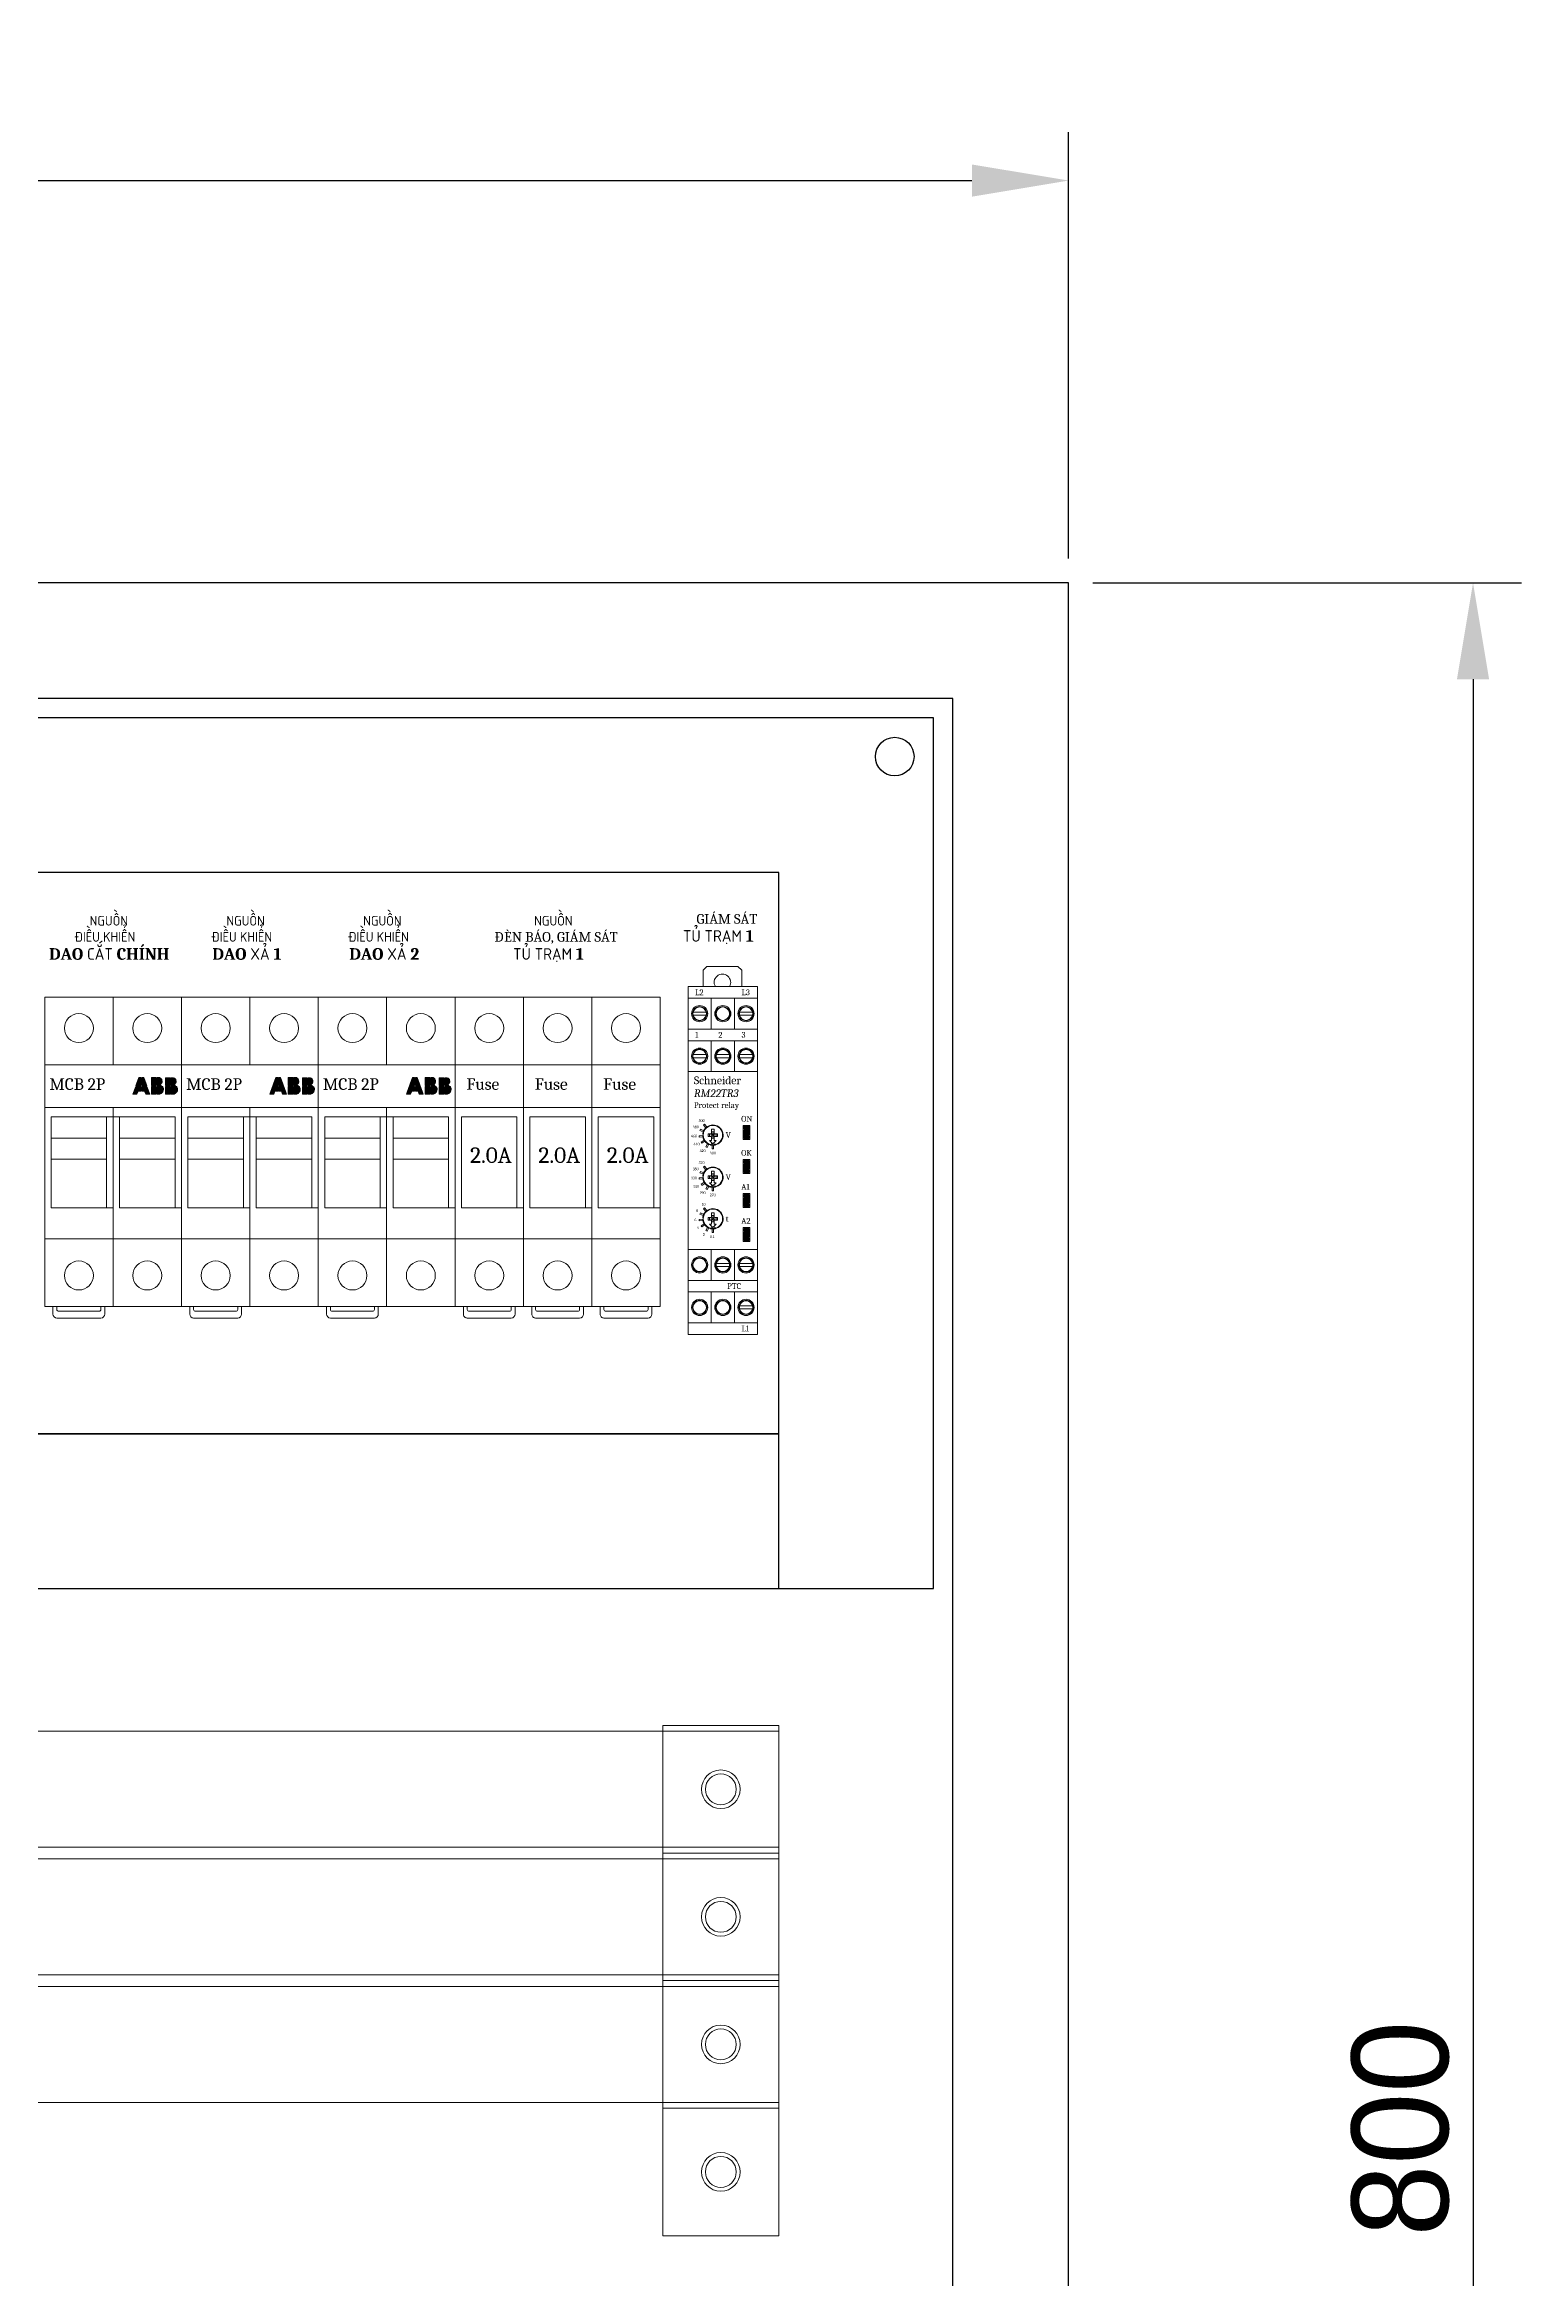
# Model space of a CAD drawing. Extents: x 223136 to 348136, y -32544 to -4064.
# Drawn here: x 239294 to 239676, y -30849 to -30271 of the extents above; entities that cross this region are included whole.
import ezdxf

# ---------------------------------------------------------------- set-up
doc = ezdxf.new("R2010")
doc.units = 0
doc.header["$LTSCALE"] = 20
doc.header["$MEASUREMENT"] = 0
for name, color, linetype, lineweight in [('busbar support', 7, 'Continuous', 13), ('EPLAN100', 7, 'Continuous', 25), ('Ghi Chu', 7, 'Continuous', 13), ('kich thuoc', 140, 'Continuous', 0)]:
    doc.layers.add(name, color=color, linetype=linetype, lineweight=lineweight)
doc.layers.add('PDF_Geometry', color=7, linetype='Continuous')
doc.layers.add('WirringDuct', color=130, linetype='Continuous')
doc.styles.add('Chu_10', font='Cambria.ttf', dxfattribs={"height": 10})
doc.dimstyles.get("Standard").update_dxf_attribs({"dimtxt": 0.18, "dimasz": 0.18, "dimexe": 0.18, "dimexo": 0.0625, "dimgap": 0.09, "dimtad": 0, "dimtih": 1, "dimtoh": 1, "dimdec": 4, "dimzin": 0, "dimdsep": 46, "dimtxsty": 'Standard', "dimcen": 0.09, "dimadec": 0, "dimazin": 0, "dimtfac": 1, "dimtdec": 4, "dimtofl": 0, "dimtmove": 0, "dimatfit": 3, "dimfxl": 0, "dimtolj": 1, "dimtzin": 0, "dimarcsym": 0})

# ---------------------------------------------------------------- blocks, each defined once
blk = doc.blocks.new('MCB-2P')
at = {"layer": 'EPLAN100', "linetype": 'Continuous', "lineweight": 13, "ltscale": 8}
for points in [[(-2967.76, 1259.82), (-2966.98, 1261.88), (-2966.48, 1261.88), (-2966.48, 1259.82)], [(-2964.97, 1259.82), (-2965.74, 1261.88), (-2966.25, 1261.88), (-2966.25, 1259.82)], [(-2963.73, 1261.88), (-2962.49, 1261.88), (-2962.49, 1259.82), (-2963.73, 1259.82)], [(-2961.13, 1259.82), (-2962.27, 1259.82), (-2962.27, 1261.88), (-2961.65, 1261.88), (-2961.42, 1261.77), (-2961.21, 1261.57), (-2961.09, 1261.36), (-2961.05, 1261.24), (-2961.01, 1260.99), (-2961.01, 1260.74), (-2961.13, 1260.46), (-2961.3, 1260.29), (-2961.42, 1260.21), (-2961.42, 1260), (-2961.3, 1259.92)], [(-2960.08, 1261.87), (-2958.84, 1261.87), (-2958.84, 1259.81), (-2960.08, 1259.81)], [(-2957.48, 1259.81), (-2958.62, 1259.81), (-2958.62, 1261.87), (-2958, 1261.87), (-2957.77, 1261.77), (-2957.57, 1261.57), (-2957.44, 1261.36), (-2957.4, 1261.24), (-2957.36, 1260.99), (-2957.36, 1260.74), (-2957.48, 1260.45), (-2957.65, 1260.29), (-2957.77, 1260.21), (-2957.77, 1260), (-2957.65, 1259.92)], [(-2968.54, 1257.57), (-2967.82, 1259.63), (-2966.48, 1259.63), (-2966.48, 1258.4), (-2967.2, 1258.4), (-2967.51, 1257.57)], [(-2964.19, 1257.57), (-2964.91, 1259.63), (-2966.25, 1259.63), (-2966.25, 1258.4), (-2965.53, 1258.4), (-2965.22, 1257.57)], [(-2963.73, 1257.57), (-2963.73, 1259.63), (-2962.49, 1259.63), (-2962.49, 1257.57)], [(-2962.27, 1259.63), (-2962.27, 1257.57), (-2961.54, 1257.57), (-2961.21, 1257.76), (-2960.97, 1258.01), (-2960.8, 1258.25), (-2960.68, 1258.5), (-2960.64, 1258.79), (-2960.64, 1259.12), (-2960.72, 1259.37), (-2960.8, 1259.53), (-2960.93, 1259.63)], [(-2960.08, 1257.57), (-2960.08, 1259.63), (-2958.84, 1259.63), (-2958.84, 1257.57)], [(-2958.62, 1259.63), (-2958.62, 1257.57), (-2957.89, 1257.57), (-2957.57, 1257.76), (-2957.32, 1258), (-2957.15, 1258.25), (-2957.03, 1258.5), (-2956.99, 1258.79), (-2956.99, 1259.12), (-2957.07, 1259.36), (-2957.15, 1259.53), (-2957.28, 1259.63)]]:
    blk.add_hatch(color=1, dxfattribs=at).paths.add_polyline_path(points, flags=0)
at = {"lineweight": 15}
for p, q in [((-2991.38, 1282.69), (-2991.38, 1202.69)), ((-2973.68, 1282.69), (-2991.38, 1282.69)), ((-2955.98, 1282.69), (-2973.68, 1282.69)), ((-2955.98, 1282.69), (-2955.98, 1202.69)), ((-2991.38, 1202.69), (-2973.68, 1202.69)), ((-2973.68, 1202.69), (-2955.98, 1202.69))]:
    blk.add_line(p, q, dxfattribs=at)
at = {"lineweight": 5}
for p, q in [((-2973.68, 1282.69), (-2973.68, 1265.19)), ((-2991.38, 1265.19), (-2973.68, 1265.19)), ((-2991.38, 1265.19), (-2973.68, 1265.19)), ((-2973.68, 1265.19), (-2955.98, 1265.19)), ((-2973.68, 1265.19), (-2955.98, 1265.19)), ((-2991.38, 1254.19), (-2973.68, 1254.19)), ((-2989.71, 1251.75), (-2989.71, 1228.19)), ((-2989.71, 1251.75), (-2957.65, 1251.75)), ((-2975.35, 1251.75), (-2975.35, 1228.19)), ((-2973.68, 1254.19), (-2973.68, 1229.19)), ((-2973.68, 1254.19), (-2955.98, 1254.19)), ((-2972.01, 1251.75), (-2972.01, 1228.19)), ((-2957.65, 1251.75), (-2957.65, 1228.19)), ((-2989.71, 1246.25), (-2975.35, 1246.25)), ((-2972.01, 1246.25), (-2957.65, 1246.25)), ((-2989.71, 1240.75), (-2975.35, 1240.75)), ((-2972.01, 1240.75), (-2957.65, 1240.75)), ((-2989.71, 1228.19), (-2973.68, 1228.19)), ((-2973.68, 1229.19), (-2973.68, 1202.69)), ((-2972.01, 1228.19), (-2955.98, 1228.19)), ((-2991.38, 1220.19), (-2973.68, 1220.19)), ((-2973.68, 1220.19), (-2955.98, 1220.19)), ((-2989.23, 1202.69), (-2989.23, 1200.69)), ((-2988.23, 1202.69), (-2988.23, 1201.93)), ((-2976.83, 1202.69), (-2976.83, 1201.93)), ((-2975.83, 1202.69), (-2975.83, 1200.69)), ((-2976.83, 1199.69), (-2988.23, 1199.69)), ((-2977.33, 1201.43), (-2987.73, 1201.43))]:
    blk.add_line(p, q, dxfattribs=at)
for centre in [(-2982.53, 1274.69), (-2964.83, 1274.69), (-2982.53, 1210.69), (-2964.83, 1210.69)]:
    blk.add_circle(centre, 3.75, dxfattribs=at)
for centre, radius, start, end in [((-2988.23, 1200.69), 1, 180, 270), ((-2987.73, 1201.93), 0.5, 180, 270), ((-2977.33, 1201.93), 0.5, 270, 0), ((-2976.83, 1200.69), 1, 270, 0)]:
    blk.add_arc(centre, radius, start, end, dxfattribs=at)
at = {"layer": 'EPLAN100', "color": 1, "linetype": 'Continuous', "lineweight": 13, "ltscale": 8}
for points in [[(-2967.76, 1259.82), (-2966.98, 1261.88), (-2966.48, 1261.88), (-2966.48, 1259.82)], [(-2964.97, 1259.82), (-2965.74, 1261.88), (-2966.25, 1261.88), (-2966.25, 1259.82)], [(-2963.73, 1261.88), (-2962.49, 1261.88), (-2962.49, 1259.82), (-2963.73, 1259.82)], [(-2961.13, 1259.82), (-2962.27, 1259.82), (-2962.27, 1261.88), (-2961.65, 1261.88), (-2961.42, 1261.77), (-2961.21, 1261.57), (-2961.09, 1261.36), (-2961.05, 1261.24), (-2961.01, 1260.99), (-2961.01, 1260.74), (-2961.13, 1260.46), (-2961.3, 1260.29), (-2961.42, 1260.21), (-2961.42, 1260), (-2961.3, 1259.92)], [(-2960.08, 1261.87), (-2958.84, 1261.87), (-2958.84, 1259.81), (-2960.08, 1259.81)], [(-2957.48, 1259.81), (-2958.62, 1259.81), (-2958.62, 1261.87), (-2958, 1261.87), (-2957.77, 1261.77), (-2957.57, 1261.57), (-2957.44, 1261.36), (-2957.4, 1261.24), (-2957.36, 1260.99), (-2957.36, 1260.74), (-2957.48, 1260.45), (-2957.65, 1260.29), (-2957.77, 1260.21), (-2957.77, 1260), (-2957.65, 1259.92)], [(-2968.54, 1257.57), (-2967.82, 1259.63), (-2966.48, 1259.63), (-2966.48, 1258.4), (-2967.2, 1258.4), (-2967.51, 1257.57)], [(-2964.19, 1257.57), (-2964.91, 1259.63), (-2966.25, 1259.63), (-2966.25, 1258.4), (-2965.53, 1258.4), (-2965.22, 1257.57)], [(-2963.73, 1257.57), (-2963.73, 1259.63), (-2962.49, 1259.63), (-2962.49, 1257.57)], [(-2962.27, 1259.63), (-2962.27, 1257.57), (-2961.54, 1257.57), (-2961.21, 1257.76), (-2960.97, 1258.01), (-2960.8, 1258.25), (-2960.68, 1258.5), (-2960.64, 1258.79), (-2960.64, 1259.12), (-2960.72, 1259.37), (-2960.8, 1259.53), (-2960.93, 1259.63)], [(-2960.08, 1257.57), (-2960.08, 1259.63), (-2958.84, 1259.63), (-2958.84, 1257.57)], [(-2958.62, 1259.63), (-2958.62, 1257.57), (-2957.89, 1257.57), (-2957.57, 1257.76), (-2957.32, 1258), (-2957.15, 1258.25), (-2957.03, 1258.5), (-2956.99, 1258.79), (-2956.99, 1259.12), (-2957.07, 1259.36), (-2957.15, 1259.53), (-2957.28, 1259.63)]]:
    blk.add_lwpolyline(points, close=True, dxfattribs=at)
at = {"lineweight": 5, "insert": (-2990.18, 1261.71), "char_height": 3, "attachment_point": 1}
blk.add_mtext_dynamic_manual_height_columns('{\\fCambria|b0|i0|c163|p18;MCB 2P}', width=32.3209, gutter_width=1, heights=[0], dxfattribs=at)
blk = doc.blocks.new('fuse20a')
at = {"lineweight": 0}
for p, q in [((0, 17.7), (28.5, 17.7)), ((0, 17.7), (0, 0)), ((17.5, 0), (17.5, 17.7)), ((17.5, 0), (17.5, 17.7)), ((28.5, 17.7), (62.5, 17.7)), ((28.5, 0), (28.5, 17.7)), ((54.5, 1.67), (54.5, 17.7)), ((60.5, 17.7), (80, 17.7)), ((62.5, 0), (62.5, 17.7)), ((80, 0), (80, 17.7)), ((30.94, 16.03), (54.5, 16.03)), ((30.94, 1.67), (30.94, 16.03)), ((80, 15.55), (82, 15.55)), ((80, 14.55), (80.76, 14.55)), ((81.26, 14.05), (81.26, 3.65)), ((83, 14.55), (83, 3.15)), ((0, 0), (28.5, 0)), ((28.5, 0), (53.5, 0)), ((30.94, 1.67), (54.5, 1.67)), ((53.5, 0), (80, 0)), ((80, 3.15), (80.76, 3.15)), ((80, 2.15), (82, 2.15))]:
    blk.add_line(p, q, dxfattribs=at)
for centre in [(8, 8.85), (72, 8.85)]:
    blk.add_circle(centre, 3.75, dxfattribs=at)
for centre, radius, start, end in [((80.76, 14.05), 0.5, 0, 90), ((82, 14.55), 1, 0, 90), ((80.76, 3.65), 0.5, 270, 0), ((82, 3.15), 1, 270, 0)]:
    blk.add_arc(centre, radius, start, end, dxfattribs=at)
at = {"lineweight": 0, "attachment_point": 1, "rotation": 90}
for s, heights, insert, char_height in [('{\\fCambria|b0|i0|c163|p18;2.0A}', [4.08], (38.86, 3.89), 4), ('{\\fCambria|b0|i0|c163|p18;Fuse}', [0], (20.96, 2.95), 3)]:
    blk.add_mtext_dynamic_manual_height_columns(s, width=13.3658, gutter_width=1, heights=heights, dxfattribs=dict(at, insert=insert, char_height=char_height))
blk = doc.blocks.new('*D60')
at = {"color": 0, "lineweight": -2, "transparency": 16777216}
for p, q in [((238959, -30403.75), (238959, -30293.45)), ((239559, -30403.75), (239559, -30293.45)), ((238984, -30305.95), (239534, -30305.95))]:
    blk.add_line(p, q, dxfattribs=at)
at = {"color": 0, "transparency": 16777216}
for points in [[(238984, -30301.79), (238984, -30310.12), (238959, -30305.95)], [(239534, -30301.79), (239534, -30310.12), (239559, -30305.95)]]:
    blk.add_solid(points, dxfattribs=at)
at = {"layer": 'Defpoints', "color": 0, "transparency": 16777216}
for p in [(239559, -30305.95), (238959, -30410), (239559, -30410)]:
    blk.add_point(p, dxfattribs=at)
at = {"color": 0, "transparency": 16777216, "insert": (239259, -30287.2), "char_height": 25, "attachment_point": 5}
blk.add_mtext('600', dxfattribs=at)
blk = doc.blocks.new('*D61')
at = {"color": 0, "lineweight": -2, "transparency": 16777216}
for p, q in [((239565.25, -30410), (239676.17, -30410)), ((239663.67, -30435), (239663.67, -31185)), ((239565.25, -31210), (239676.17, -31210))]:
    blk.add_line(p, q, dxfattribs=at)
at = {"color": 0, "transparency": 16777216}
for points in [[(239659.5, -30435), (239667.83, -30435), (239663.67, -30410)], [(239659.5, -31185), (239667.83, -31185), (239663.67, -31210)]]:
    blk.add_solid(points, dxfattribs=at)
at = {"layer": 'Defpoints', "color": 0, "transparency": 16777216}
for p in [(239559, -30410), (239559, -31210), (239663.67, -31210)]:
    blk.add_point(p, dxfattribs=at)
at = {"color": 0, "transparency": 16777216, "insert": (239644.92, -30810), "char_height": 25, "attachment_point": 5, "rotation": 90}
blk.add_mtext('800', dxfattribs=at)
blk = doc.blocks.new('CT2-30_T')
at = {"lineweight": 5}
for p, q in [((33, 0), (33, -30)), ((66, 0), (66, -30)), ((99, 0), (99, -30))]:
    blk.add_line(p, q, dxfattribs=at)
blk.add_lwpolyline([(0, -30), (132, -30), (132, 0), (0, 0)], close=True, dxfattribs=at)
for centre, radius in [((16.5, -15), 5), ((16.5, -15), 4), ((49.5, -15), 5), ((49.5, -15), 4), ((82.5, -15), 5), ((82.5, -15), 4), ((115.5, -15), 5), ((115.5, -15), 4)]:
    blk.add_circle(centre, radius, dxfattribs=at)

msp = doc.modelspace()

# ---------------------------------------------------------------- hatches: boundary and pattern name
at = {"lineweight": 5, "true_color": 0xcd2027}
h = msp.add_hatch(color=242, dxfattribs=at)
h.dxf.hatch_style = 1
h.paths.add_polyline_path([(239476.238, -30550.653), (239475.035, -30550.653), (239475.035, -30551.195), (239476.238, -30552.902)])
at = {"lineweight": 5}
h = msp.add_hatch(color=7, dxfattribs=at)
h.dxf.hatch_style = 1
h.paths.add_polyline_path([(239476.238, -30553.833), (239476.238, -30553.291), (239475.035, -30551.584), (239475.035, -30553.833)])
at = {"lineweight": 5, "true_color": 0xcd2027}
h = msp.add_hatch(color=242, dxfattribs=at)
h.dxf.hatch_style = 1
h.paths.add_polyline_path([(239476.238, -30559.453), (239475.035, -30559.453), (239475.035, -30559.995), (239476.238, -30561.702)])
at = {"lineweight": 5}
h = msp.add_hatch(color=7, dxfattribs=at)
h.dxf.hatch_style = 1
h.paths.add_polyline_path([(239476.238, -30562.633), (239476.238, -30562.091), (239475.035, -30560.384), (239475.035, -30562.633)])
at = {"lineweight": 5, "true_color": 0xcd2027}
h = msp.add_hatch(color=242, dxfattribs=at)
h.dxf.hatch_style = 1
h.paths.add_polyline_path([(239476.238, -30568.253), (239475.035, -30568.253), (239475.035, -30568.795), (239476.238, -30570.502)])
at = {"lineweight": 5}
h = msp.add_hatch(color=7, dxfattribs=at)
h.dxf.hatch_style = 1
h.paths.add_polyline_path([(239476.238, -30571.433), (239476.238, -30570.891), (239475.035, -30569.184), (239475.035, -30571.433)])
at = {"lineweight": 5, "true_color": 0xcd2027}
h = msp.add_hatch(color=242, dxfattribs=at)
h.dxf.hatch_style = 1
h.paths.add_polyline_path([(239476.238, -30577.053), (239475.035, -30577.053), (239475.035, -30577.595), (239476.238, -30579.302)])
at = {"lineweight": 5}
h = msp.add_hatch(color=7, dxfattribs=at)
h.dxf.hatch_style = 1
h.paths.add_polyline_path([(239476.238, -30580.233), (239476.238, -30579.691), (239475.035, -30577.984), (239475.035, -30580.233)])

# ---------------------------------------------------------------- linework, layer by layer
at = {"linetype": 'ByBlock', "lineweight": 5}
for p, q in [((239460.52, -30514.506), (239478.52, -30514.506)), ((239460.52, -30517.506), (239478.52, -30517.506)), ((239466.52, -30525.506), (239466.52, -30517.506)), ((239472.52, -30525.506), (239472.52, -30517.506)), ((239460.52, -30525.506), (239478.52, -30525.506)), ((239460.52, -30528.506), (239478.52, -30528.506)), ((239466.52, -30536.506), (239466.52, -30528.506)), ((239472.52, -30536.506), (239472.52, -30528.506)), ((239478.52, -30536.506), (239478.52, -30528.506)), ((239478.52, -30536.506), (239478.52, -30528.506)), ((239460.52, -30536.506), (239478.52, -30536.506)), ((239460.52, -30582.506), (239478.52, -30582.506)), ((239466.52, -30582.506), (239466.52, -30590.506)), ((239472.52, -30582.506), (239472.52, -30590.506)), ((239478.52, -30582.506), (239478.52, -30590.506)), ((239478.52, -30582.506), (239478.52, -30590.506)), ((239460.52, -30590.506), (239478.52, -30590.506)), ((239460.52, -30593.506), (239478.52, -30593.506)), ((239466.52, -30593.506), (239466.52, -30601.506)), ((239472.52, -30593.506), (239472.52, -30601.506)), ((239460.52, -30601.506), (239478.52, -30601.506)), ((239460.52, -30604.506), (239478.52, -30604.506))]:
    msp.add_line(p, q, dxfattribs=at)
at = {"color": 242, "true_color": 0xcd2027}
for points in [[(238959, -31210), (239559, -31210), (239559, -30410), (238959, -30410)], [(238989, -31180), (239529, -31180), (239529, -30440), (238989, -30440)]]:
    msp.add_lwpolyline(points, close=True, dxfattribs=at)
at = {"linetype": 'ByBlock', "lineweight": 5}
msp.add_lwpolyline([(239460.52, -30604.506), (239478.52, -30604.506), (239478.52, -30514.506), (239460.52, -30514.506)], close=True, dxfattribs=at)
at = {"linetype": 'ByBlock'}
msp.add_lwpolyline([(239034, -30670.201), (239484, -30670.201), (239484, -30630.201), (239034, -30630.201)], close=True, dxfattribs=at)
msp.add_circle((239514, -30455), 5)
at = {"layer": 'busbar support', "color": 1, "lineweight": 5, "ltscale": 0.6}
msp.add_lwpolyline([(239034, -30737.183), (239484, -30737.183), (239484, -30707.183), (239034, -30707.183)], close=True, dxfattribs=at)
at = {"layer": 'busbar support', "color": 2, "lineweight": 5, "ltscale": 0.6}
msp.add_lwpolyline([(239034, -30770.183), (239484, -30770.183), (239484, -30740.183), (239034, -30740.183)], close=True, dxfattribs=at)
at = {"layer": 'busbar support', "color": 5, "lineweight": 5, "ltscale": 0.6}
msp.add_lwpolyline([(239034, -30803.183), (239484, -30803.183), (239484, -30773.183), (239034, -30773.183)], close=True, dxfattribs=at)
at = {"layer": 'Ghi Chu', "color": 2, "linetype": 'Continuous', "lineweight": 5}
for p, q in [((239464.416, -30510.253), (239465.406, -30509.264)), ((239465.406, -30509.264), (239473.424, -30509.264)), ((239473.424, -30509.264), (239474.413, -30510.253)), ((239464.416, -30514.506), (239464.416, -30510.253)), ((239474.413, -30510.253), (239474.413, -30514.506))]:
    msp.add_line(p, q, dxfattribs=at)
at = {"layer": 'Ghi Chu', "color": 4, "linetype": 'Continuous', "lineweight": 5, "ltscale": 0.6}
for points in [[(239464.536, -30550.32), (239464.805, -30550.081), (239465.402, -30550.798), (239465.372, -30550.828), (239465.313, -30550.858), (239465.283, -30550.888), (239465.253, -30550.918), (239465.223, -30550.948), (239465.193, -30550.978), (239465.163, -30551.008), (239465.133, -30551.037)], [(239463.58, -30551.754), (239463.729, -30551.426), (239464.596, -30551.784), (239464.566, -30551.814), (239464.536, -30551.874), (239464.536, -30551.904), (239464.506, -30551.934), (239464.506, -30551.964), (239464.476, -30552.023), (239464.476, -30552.053), (239464.447, -30552.083)], [(239464.088, -30555.04), (239463.908, -30554.771), (239464.686, -30554.233), (239464.715, -30554.293), (239464.715, -30554.323), (239464.745, -30554.353), (239464.805, -30554.413), (239464.835, -30554.472), (239464.835, -30554.502), (239464.865, -30554.533)], [(239465.432, -30556.145), (239465.133, -30555.966), (239465.581, -30555.159), (239465.611, -30555.189), (239465.642, -30555.189), (239465.671, -30555.219), (239465.731, -30555.249), (239465.761, -30555.249), (239465.79, -30555.279), (239465.82, -30555.309), (239465.881, -30555.309)], [(239465.761, -30552.591), (239466.478, -30552.591), (239466.507, -30552.561), (239466.537, -30552.561), (239466.567, -30552.531), (239466.567, -30552.501), (239466.597, -30552.472), (239466.597, -30551.396), (239467.284, -30551.396), (239467.284, -30552.441), (239467.313, -30552.472), (239467.313, -30552.501), (239467.344, -30552.531), (239467.374, -30552.561), (239467.403, -30552.561), (239467.434, -30552.591), (239468.12, -30552.591), (239468.12, -30553.248), (239467.434, -30553.248), (239467.403, -30553.278), (239467.374, -30553.278), (239467.344, -30553.307), (239467.313, -30553.337), (239467.313, -30553.367), (239467.284, -30553.397), (239467.284, -30554.353), (239467.792, -30554.353), (239466.955, -30555.159), (239466.089, -30554.353), (239466.597, -30554.353), (239466.597, -30553.367), (239466.567, -30553.337), (239466.567, -30553.307), (239466.537, -30553.278), (239466.507, -30553.278), (239466.478, -30553.248), (239465.761, -30553.248)], [(239466.746, -30553.009), (239466.746, -30552.83), (239466.089, -30552.591), (239466.089, -30553.248)], [(239466.597, -30552.083), (239467.284, -30552.083), (239467.016, -30552.71), (239466.866, -30552.71)], [(239467.284, -30553.756), (239466.597, -30553.756), (239466.866, -30553.128), (239467.016, -30553.128)], [(239467.105, -30556.474), (239466.776, -30556.474), (239466.776, -30555.548), (239467.105, -30555.548)], [(239467.792, -30552.591), (239467.135, -30552.83), (239467.165, -30552.919), (239467.135, -30553.009), (239467.792, -30553.248)], [(239464.536, -30561.21), (239464.805, -30560.971), (239465.402, -30561.688), (239465.372, -30561.718), (239465.313, -30561.748), (239465.283, -30561.778), (239465.253, -30561.808), (239465.223, -30561.838), (239465.193, -30561.868), (239465.163, -30561.898), (239465.133, -30561.927)], [(239463.58, -30562.644), (239463.729, -30562.316), (239464.596, -30562.674), (239464.566, -30562.704), (239464.536, -30562.764), (239464.536, -30562.794), (239464.506, -30562.824), (239464.506, -30562.854), (239464.476, -30562.913), (239464.476, -30562.943), (239464.447, -30562.973)], [(239464.088, -30565.93), (239463.908, -30565.661), (239464.686, -30565.123), (239464.715, -30565.183), (239464.715, -30565.213), (239464.745, -30565.243), (239464.805, -30565.303), (239464.835, -30565.362), (239464.835, -30565.392), (239464.865, -30565.423)], [(239465.432, -30567.035), (239465.133, -30566.856), (239465.581, -30566.049), (239465.611, -30566.079), (239465.642, -30566.079), (239465.671, -30566.109), (239465.731, -30566.139), (239465.761, -30566.139), (239465.79, -30566.169), (239465.82, -30566.199), (239465.881, -30566.199)], [(239465.761, -30563.481), (239466.478, -30563.481), (239466.507, -30563.451), (239466.537, -30563.451), (239466.567, -30563.421), (239466.567, -30563.391), (239466.597, -30563.362), (239466.597, -30562.286), (239467.284, -30562.286), (239467.284, -30563.331), (239467.313, -30563.362), (239467.313, -30563.391), (239467.344, -30563.421), (239467.374, -30563.451), (239467.403, -30563.451), (239467.434, -30563.481), (239468.12, -30563.481), (239468.12, -30564.138), (239467.434, -30564.138), (239467.403, -30564.168), (239467.374, -30564.168), (239467.344, -30564.197), (239467.313, -30564.227), (239467.313, -30564.257), (239467.284, -30564.287), (239467.284, -30565.243), (239467.792, -30565.243), (239466.955, -30566.049), (239466.089, -30565.243), (239466.597, -30565.243), (239466.597, -30564.257), (239466.567, -30564.227), (239466.567, -30564.197), (239466.537, -30564.168), (239466.507, -30564.168), (239466.478, -30564.138), (239465.761, -30564.138)], [(239466.746, -30563.899), (239466.746, -30563.72), (239466.089, -30563.481), (239466.089, -30564.138)], [(239466.597, -30562.973), (239467.284, -30562.973), (239467.016, -30563.6), (239466.866, -30563.6)], [(239467.284, -30564.646), (239466.597, -30564.646), (239466.866, -30564.018), (239467.016, -30564.018)], [(239467.105, -30567.364), (239466.776, -30567.364), (239466.776, -30566.438), (239467.105, -30566.438)], [(239467.792, -30563.481), (239467.135, -30563.72), (239467.165, -30563.809), (239467.135, -30563.899), (239467.792, -30564.138)], [(239463.583, -30573.402), (239463.733, -30573.074), (239464.599, -30573.432), (239464.569, -30573.462), (239464.539, -30573.521), (239464.539, -30573.551), (239464.51, -30573.581), (239464.51, -30573.612), (239464.48, -30573.671), (239464.48, -30573.701), (239464.45, -30573.731)], [(239464.539, -30571.968), (239464.808, -30571.729), (239465.406, -30572.446), (239465.375, -30572.476), (239465.316, -30572.506), (239465.286, -30572.536), (239465.257, -30572.566), (239465.226, -30572.595), (239465.196, -30572.625), (239465.166, -30572.655), (239465.136, -30572.685)], [(239465.764, -30574.239), (239466.481, -30574.239), (239466.51, -30574.209), (239466.541, -30574.209), (239466.57, -30574.179), (239466.57, -30574.149), (239466.601, -30574.119), (239466.601, -30573.044), (239467.287, -30573.044), (239467.287, -30574.089), (239467.317, -30574.119), (239467.317, -30574.149), (239467.347, -30574.179), (239467.377, -30574.209), (239467.406, -30574.209), (239467.437, -30574.239), (239468.123, -30574.239), (239468.123, -30574.896), (239467.437, -30574.896), (239467.406, -30574.926), (239467.377, -30574.926), (239467.347, -30574.955), (239467.317, -30574.985), (239467.317, -30575.015), (239467.287, -30575.045), (239467.287, -30576.001), (239467.795, -30576.001), (239466.959, -30576.807), (239466.092, -30576.001), (239466.601, -30576.001), (239466.601, -30575.015), (239466.57, -30574.985), (239466.57, -30574.955), (239466.541, -30574.926), (239466.51, -30574.926), (239466.481, -30574.896), (239465.764, -30574.896)], [(239466.601, -30573.731), (239467.287, -30573.731), (239467.019, -30574.358), (239466.869, -30574.358)], [(239464.091, -30576.688), (239463.912, -30576.419), (239464.689, -30575.881), (239464.718, -30575.941), (239464.718, -30575.971), (239464.748, -30576.001), (239464.808, -30576.061), (239464.838, -30576.12), (239464.838, -30576.15), (239464.868, -30576.18)], [(239465.436, -30577.793), (239465.136, -30577.614), (239465.585, -30576.807), (239465.615, -30576.837), (239465.645, -30576.837), (239465.674, -30576.867), (239465.734, -30576.897), (239465.764, -30576.897), (239465.794, -30576.927), (239465.824, -30576.956), (239465.884, -30576.956)], [(239466.75, -30574.656), (239466.75, -30574.477), (239466.092, -30574.239), (239466.092, -30574.896)], [(239467.287, -30575.403), (239466.601, -30575.403), (239466.869, -30574.776), (239467.019, -30574.776)], [(239467.108, -30578.122), (239466.78, -30578.122), (239466.78, -30577.196), (239467.108, -30577.196)], [(239467.795, -30574.239), (239467.138, -30574.477), (239467.168, -30574.567), (239467.138, -30574.656), (239467.795, -30574.896)]]:
    msp.add_lwpolyline(points, close=True, dxfattribs=at)
for points in [[(239464.326, -30553.188), (239464.326, -30553.188), (239464.357, -30553.248), (239464.357, -30553.367), (239463.431, -30553.457), (239463.401, -30553.128), (239464.326, -30553.039)], [(239464.326, -30552.68), (239464.357, -30552.561), (239464.357, -30552.441), (239464.387, -30552.322), (239464.416, -30552.202), (239464.447, -30552.083)], [(239464.686, -30554.233), (239464.626, -30554.144), (239464.566, -30554.024), (239464.536, -30553.935), (239464.476, -30553.815), (239464.447, -30553.695), (239464.416, -30553.607), (239464.357, -30553.367)], [(239464.596, -30551.784), (239464.626, -30551.665), (239464.686, -30551.575), (239464.745, -30551.485), (239464.835, -30551.366), (239464.894, -30551.276), (239464.984, -30551.187), (239465.044, -30551.097), (239465.133, -30551.037)], [(239465.581, -30555.159), (239465.462, -30555.1), (239465.372, -30555.01), (239465.283, -30554.951), (239465.193, -30554.861), (239465.104, -30554.801), (239465.014, -30554.712), (239464.954, -30554.621), (239464.865, -30554.533)], [(239466.776, -30555.548), (239466.657, -30555.518), (239466.537, -30555.518), (239466.418, -30555.488), (239466.299, -30555.459), (239466.209, -30555.428), (239466.089, -30555.398), (239465.97, -30555.368), (239465.881, -30555.309)], [(239466.746, -30552.83), (239466.836, -30552.74), (239466.866, -30552.71)], [(239466.866, -30553.128), (239466.806, -30553.069), (239466.776, -30553.039), (239466.746, -30553.009)], [(239467.016, -30552.71), (239467.105, -30552.77), (239467.135, -30552.8), (239467.135, -30552.83)], [(239467.135, -30553.009), (239467.105, -30553.069), (239467.075, -30553.098), (239467.016, -30553.128)], [(239464.596, -30562.674), (239464.626, -30562.555), (239464.686, -30562.465), (239464.745, -30562.375), (239464.835, -30562.256), (239464.894, -30562.166), (239464.984, -30562.077), (239465.044, -30561.987), (239465.133, -30561.927)], [(239464.326, -30564.078), (239464.326, -30564.078), (239464.357, -30564.138), (239464.357, -30564.257), (239463.431, -30564.347), (239463.401, -30564.018), (239464.326, -30563.929)], [(239464.326, -30563.571), (239464.357, -30563.451), (239464.357, -30563.331), (239464.387, -30563.212), (239464.416, -30563.092), (239464.447, -30562.973)], [(239464.686, -30565.123), (239464.626, -30565.034), (239464.566, -30564.914), (239464.536, -30564.825), (239464.476, -30564.705), (239464.447, -30564.585), (239464.416, -30564.497), (239464.357, -30564.257)], [(239465.581, -30566.049), (239465.462, -30565.99), (239465.372, -30565.9), (239465.283, -30565.841), (239465.193, -30565.751), (239465.104, -30565.691), (239465.014, -30565.602), (239464.954, -30565.511), (239464.865, -30565.423)], [(239466.776, -30566.438), (239466.657, -30566.408), (239466.537, -30566.408), (239466.418, -30566.378), (239466.299, -30566.349), (239466.209, -30566.318), (239466.089, -30566.288), (239465.97, -30566.258), (239465.881, -30566.199)], [(239466.746, -30563.72), (239466.836, -30563.63), (239466.866, -30563.6)], [(239466.866, -30564.018), (239466.806, -30563.959), (239466.776, -30563.929), (239466.746, -30563.899)], [(239467.016, -30563.6), (239467.105, -30563.66), (239467.135, -30563.69), (239467.135, -30563.72)], [(239467.135, -30563.899), (239467.105, -30563.959), (239467.075, -30563.988), (239467.016, -30564.018)], [(239464.33, -30574.328), (239464.36, -30574.209), (239464.36, -30574.089), (239464.39, -30573.969), (239464.419, -30573.85), (239464.45, -30573.731)], [(239464.599, -30573.432), (239464.629, -30573.313), (239464.689, -30573.223), (239464.748, -30573.133), (239464.838, -30573.014), (239464.898, -30572.924), (239464.987, -30572.835), (239465.047, -30572.745), (239465.136, -30572.685)], [(239464.33, -30574.836), (239464.33, -30574.836), (239464.36, -30574.896), (239464.36, -30575.015), (239463.434, -30575.105), (239463.405, -30574.776), (239464.33, -30574.687)], [(239464.689, -30575.881), (239464.629, -30575.792), (239464.569, -30575.672), (239464.539, -30575.582), (239464.48, -30575.463), (239464.45, -30575.343), (239464.419, -30575.254), (239464.36, -30575.015)], [(239465.585, -30576.807), (239465.465, -30576.748), (239465.375, -30576.658), (239465.286, -30576.599), (239465.196, -30576.509), (239465.107, -30576.449), (239465.017, -30576.359), (239464.957, -30576.269), (239464.868, -30576.18)], [(239466.78, -30577.196), (239466.66, -30577.166), (239466.541, -30577.166), (239466.421, -30577.136), (239466.302, -30577.106), (239466.212, -30577.076), (239466.092, -30577.046), (239465.973, -30577.016), (239465.884, -30576.956)], [(239466.75, -30574.477), (239466.839, -30574.388), (239466.869, -30574.358)], [(239466.869, -30574.776), (239466.809, -30574.716), (239466.78, -30574.687), (239466.75, -30574.656)], [(239467.019, -30574.358), (239467.108, -30574.418), (239467.138, -30574.448), (239467.138, -30574.477)], [(239467.138, -30574.656), (239467.108, -30574.716), (239467.078, -30574.746), (239467.019, -30574.776)]]:
    msp.add_lwpolyline(points, dxfattribs=at)
at = {"layer": 'Ghi Chu', "color": 1, "linetype": 'Continuous', "lineweight": 5, "ltscale": 0.6}
for centre in [(239463.52, -30521.506), (239469.52, -30521.506), (239475.52, -30521.506), (239463.52, -30532.506), (239469.52, -30532.506), (239475.52, -30532.506), (239463.52, -30586.506), (239469.52, -30586.506), (239475.52, -30586.506), (239463.52, -30597.506), (239469.52, -30597.506), (239475.52, -30597.506)]:
    msp.add_circle(centre, 1.867, dxfattribs=at)
at = {"layer": 'Ghi Chu', "color": 4, "linetype": 'Continuous', "lineweight": 5, "ltscale": 0.6}
for centre in [(239466.951, -30552.918), (239466.951, -30563.808), (239466.954, -30574.566)]:
    msp.add_circle(centre, 2.508, dxfattribs=at)
at = {"layer": 'Ghi Chu', "linetype": 'Continuous', "lineweight": 5, "ltscale": 0.6}
msp.add_arc((239469.416, -30513.416), 2.137, 329.325107, 210.674893, dxfattribs=at)
at = {"layer": 'Ghi Chu', "color": 1, "linetype": 'Continuous', "lineweight": 5, "ltscale": 0.6}
for centre, start, end in [((239463.52, -30521.506), 13.235981, 166.764019), ((239469.52, -30521.506), 13.235981, 166.764019), ((239475.52, -30521.506), 13.235981, 166.764019), ((239463.52, -30521.506), 193.220719, 346.779281), ((239469.52, -30521.506), 193.220719, 346.779281), ((239475.52, -30521.506), 193.220719, 346.779281), ((239463.52, -30532.506), 13.235981, 166.764019), ((239463.52, -30532.506), 193.220719, 346.779281), ((239469.52, -30532.506), 13.235981, 166.764019), ((239469.52, -30532.506), 193.220719, 346.779281), ((239475.52, -30532.506), 13.235981, 166.764019), ((239475.52, -30532.506), 193.220719, 346.779281), ((239463.52, -30586.506), 13.220719, 166.779281), ((239469.52, -30586.506), 13.220719, 166.779281), ((239475.52, -30586.506), 13.220719, 166.779281), ((239463.52, -30586.506), 193.235981, 346.764019), ((239469.52, -30586.506), 193.235981, 346.764019), ((239475.52, -30586.506), 193.235981, 346.764019), ((239463.52, -30597.506), 13.220719, 166.779281), ((239469.52, -30597.506), 13.220719, 166.779281), ((239475.52, -30597.506), 13.220719, 166.779281), ((239463.52, -30597.506), 193.235981, 346.764019), ((239469.52, -30597.506), 193.235981, 346.764019), ((239475.52, -30597.506), 193.235981, 346.764019)]:
    msp.add_arc(centre, 1.73, start, end, dxfattribs=at)
at = {"layer": 'Ghi Chu', "color": 4, "linetype": 'Continuous', "lineweight": 5, "ltscale": 0.6}
for centre in [(239466.947, -30552.921), (239466.947, -30563.811), (239466.951, -30574.569)]:
    msp.add_arc(centre, 2.631, 273.431293, 126.050254, dxfattribs=at)
for points in [[(239466.607, -30555.09), (239466.607, -30555.306), (239466.765, -30555.477), (239466.97, -30555.515)], [(239467.097, -30555.521), (239467.317, -30555.496), (239467.489, -30555.316), (239467.489, -30555.09)], [(239466.607, -30565.98), (239466.607, -30566.196), (239466.765, -30566.367), (239466.97, -30566.405)], [(239467.097, -30566.411), (239467.317, -30566.386), (239467.489, -30566.206), (239467.489, -30565.98)], [(239466.611, -30576.738), (239466.611, -30576.954), (239466.768, -30577.125), (239466.973, -30577.163)], [(239467.101, -30577.169), (239467.32, -30577.143), (239467.493, -30576.964), (239467.493, -30576.738)]]:
    msp.add_open_spline(points, degree=3, dxfattribs=at)
at = {"layer": 'kich thuoc', "color": 1, "lineweight": 5}
for p, q in [((239461.837, -30521.11), (239465.204, -30521.11)), ((239473.837, -30521.11), (239477.204, -30521.11)), ((239461.837, -30521.901), (239465.204, -30521.901)), ((239473.837, -30521.901), (239477.204, -30521.901)), ((239461.837, -30532.11), (239465.204, -30532.11)), ((239461.837, -30532.901), (239465.204, -30532.901)), ((239467.837, -30532.11), (239471.204, -30532.11)), ((239467.837, -30532.901), (239471.204, -30532.901)), ((239473.837, -30532.11), (239477.204, -30532.11)), ((239473.837, -30532.901), (239477.204, -30532.901)), ((239467.837, -30586.11), (239471.204, -30586.11)), ((239467.837, -30586.902), (239471.204, -30586.902)), ((239473.837, -30586.11), (239477.204, -30586.11)), ((239473.837, -30586.902), (239477.204, -30586.902)), ((239473.837, -30597.11), (239477.204, -30597.11)), ((239473.837, -30597.902), (239477.204, -30597.902))]:
    msp.add_line(p, q, dxfattribs=at)
at = {"layer": 'kich thuoc'}
msp.add_lwpolyline([(239460.52, -30536.506), (239478.52, -30536.506), (239478.52, -30582.506), (239460.52, -30582.506)], close=True, dxfattribs=at)
at = {"layer": 'kich thuoc', "lineweight": 5}
for centre in [(239463.52, -30521.506), (239469.52, -30521.506), (239475.52, -30521.506), (239463.52, -30532.506), (239469.52, -30532.506), (239475.52, -30532.506), (239463.52, -30586.506), (239469.52, -30586.506), (239475.52, -30586.506), (239463.52, -30597.506), (239469.52, -30597.506), (239475.52, -30597.506)]:
    msp.add_circle(centre, 2.1, dxfattribs=at)
at = {"layer": 'kich thuoc', "color": 1, "lineweight": 5}
for centre in [(239463.52, -30521.506), (239469.52, -30521.506), (239475.52, -30521.506), (239463.52, -30532.506), (239469.52, -30532.506), (239475.52, -30532.506), (239463.52, -30586.506), (239469.52, -30586.506), (239475.52, -30586.506), (239463.52, -30597.506), (239469.52, -30597.506), (239475.52, -30597.506)]:
    msp.add_circle(centre, 1.73, dxfattribs=at)
at = {"layer": 'PDF_Geometry', "color": 40, "lineweight": 5}
for points in [[(239476.47, -30550.419), (239476.47, -30554.066), (239474.802, -30554.066), (239474.802, -30550.419)], [(239476.238, -30552.902), (239476.238, -30550.653), (239475.035, -30550.653), (239475.035, -30551.195)], [(239475.035, -30551.584), (239475.035, -30553.833), (239476.238, -30553.833), (239476.238, -30553.291)], [(239476.47, -30559.219), (239476.47, -30562.866), (239474.802, -30562.866), (239474.802, -30559.219)], [(239476.238, -30561.702), (239476.238, -30559.453), (239475.035, -30559.453), (239475.035, -30559.995)], [(239475.035, -30560.384), (239475.035, -30562.633), (239476.238, -30562.633), (239476.238, -30562.091)], [(239476.47, -30568.019), (239476.47, -30571.666), (239474.802, -30571.666), (239474.802, -30568.019)], [(239476.238, -30570.502), (239476.238, -30568.253), (239475.035, -30568.253), (239475.035, -30568.795)], [(239475.035, -30569.184), (239475.035, -30571.433), (239476.238, -30571.433), (239476.238, -30570.891)], [(239476.47, -30576.819), (239476.47, -30580.466), (239474.802, -30580.466), (239474.802, -30576.819)], [(239476.238, -30579.302), (239476.238, -30577.053), (239475.035, -30577.053), (239475.035, -30577.595)], [(239475.035, -30577.984), (239475.035, -30580.233), (239476.238, -30580.233), (239476.238, -30579.691)]]:
    msp.add_lwpolyline(points, close=True, dxfattribs=at)
at = {"layer": 'WirringDuct'}
for points in [[(238994, -30670.201), (239524, -30670.201), (239524, -30445), (238994, -30445)], [(239034, -30630.201), (239484, -30630.201), (239484, -30485), (239034, -30485)]]:
    msp.add_lwpolyline(points, close=True, dxfattribs=at)

# ---------------------------------------------------------------- block references
at = {"lineweight": 5}
for p in [(242285.389, -31799.937), (242320.789, -31799.937), (242356.189, -31799.937)]:
    msp.add_blockref('MCB-2P', p, dxfattribs=at)
at = {"color": 1, "lineweight": 5, "rotation": 270}
for p in [(239400.21, -30517.247), (239417.91, -30517.247), (239435.61, -30517.247)]:
    msp.add_blockref('fuse20a', p, dxfattribs=at)
at = {"lineweight": 5, "rotation": 270}
msp.add_blockref('CT2-30_T', (239484, -30705.683), dxfattribs=at)

# ---------------------------------------------------------------- texts
at = {"linetype": 'ByBlock', "char_height": 4, "attachment_point": 1}
for s, insert in [('\\pi11.78814;{\\fCambria|b0|i0|c0|p18;\\H0.625x;NGUỒN\\P\\pi7.91866;ĐIỀU KHIỂN\\H1.6x;\\P\\pi1.28759;\\fCambria|b1|i0|c0|p18;\\H0.75x;DAO CẮT CHÍNH}', (239293.854, -30496.218)), ('\\pi11.78814;{\\fCambria|b0|i0|c0|p18;\\H0.625x;NGUỒN\\P\\pi7.91866;ĐIỀU KHIỂN\\H1.6x;\\P\\pi8.14801;\\fCambria|b1|i0|c0|p18;\\H0.75x;DAO XẢ 1}', (239329.254, -30496.218)), ('\\pi11.78814;{\\fCambria|b0|i0|c0|p18;\\H0.625x;NGUỒN\\P\\pi7.91866;ĐIỀU KHIỂN\\H1.6x;\\P\\pi8.18518;\\fCambria|b1|i0|c0|p18;\\H0.75x;DAO XẢ 2}', (239364.654, -30496.218)), ('\\pi11.78814;{\\fCambria|b0|i0|c0|p18;\\H0.625x;NGUỒN\\P\\pi1.5175;ĐÈN BÁO, GIÁM SÁT\\H1.6x;\\P\\pi6.34189;\\fCambria|b1|i0|c0|p18;\\H0.75x;TỦ TRẠM 1}', (239408.904, -30496.218)), ('\\pi9.83575;{\\fCambria|b0|i0|c0|p18;\\H0.625x;GIÁM SÁT\\H1.6x;\\P\\pi6.34189;\\fCambria|b1|i0|c0|p18;\\H0.75x;TỦ TRẠM 1}', (239452.864, -30495.73))]:
    msp.add_mtext_dynamic_manual_height_columns(s, width=35.29966, gutter_width=1, heights=[17.488], dxfattribs=dict(at, insert=insert))
at = {"lineweight": 5, "attachment_point": 1, "style": 'Chu_10'}
for s, width, gutter_width, heights, insert, char_height in [('L2', 1.65, 55, [0], (239462.349, -30515.22), 1.5), ('L3', 1.65, 55, [0], (239474.349, -30515.22), 1.5), ('1', 1.65, 55, [0], (239462.349, -30526.22), 1.5), ('2', 1.65, 55, [0], (239468.349, -30526.22), 1.5), ('3', 1.65, 55, [0], (239474.349, -30526.22), 1.5), ('{\\C7;Schneider\\P\\fCambria|b0|i1|c163|p18;RM22TR3\\fCambria|b0|i0|c163|p18;\\H0.75x;\\PProtect relay}', 15.6257, 50, [0], (239462.033, -30537.746), 2), ('480', 1.65, 55, [0], (239461.754, -30550.439), 0.7), ('500', 1.65, 55, [0], (239463.256, -30548.83), 0.7), ('ON', 1.65, 55, [0], (239474.266, -30547.955), 1.5), ('460', 1.65, 55, [0], (239461.306, -30552.811), 0.7), ('440', 1.65, 55, [0], (239461.942, -30554.91), 0.7), ('V', 1.65, 55, [0], (239470.254, -30552.153), 1.5), ('350', 1.65, 55, [0], (239461.754, -30561.329), 0.7), ('370', 1.65, 55, [0], (239463.256, -30559.72), 0.7), ('420', 1.65, 55, [0], (239463.532, -30556.615), 0.7), ('400', 1.65, 55, [0], (239466.147, -30557.172), 0.7), ('OK', 1.65, 55, [0], (239474.266, -30556.755), 1.5), ('330', 1.65, 55, [0], (239461.306, -30563.701), 0.7), ('310', 1.65, 55, [0], (239461.942, -30565.8), 0.7), ('290', 1.65, 55, [0], (239463.532, -30567.505), 0.7), ('V', 1.65, 55, [0], (239470.257, -30563.043), 1.5), ('A1', 1.65, 55, [0], (239474.266, -30565.555), 1.5), ('8', 1.65, 55, [0], (239462.615, -30572.087), 0.7), ('10', 1.65, 55, [0], (239464.117, -30570.478), 0.7), ('270', 1.65, 55, [0.708], (239466.147, -30568.062), 0.7), ('6', 1.65, 55, [0], (239462.167, -30574.459), 0.7), ('4', 1.65, 55, [0], (239462.803, -30576.558), 0.7), ('2', 1.65, 55, [0], (239464.393, -30578.263), 0.7), ('0.1', 1.65, 55, [0], (239466.151, -30578.82), 0.7), ('t', 1.65, 55, [0], (239470.257, -30573.8), 1.5), ('A2', 1.65, 55, [0], (239474.266, -30574.355), 1.5), ('PTC', 1.65, 55, [0], (239470.643, -30591.22), 1.5), ('L1', 1.65, 55, [0], (239474.349, -30602.22), 1.5)]:
    msp.add_mtext_dynamic_manual_height_columns(s, width=width, gutter_width=gutter_width, heights=heights, dxfattribs=dict(at, insert=insert, char_height=char_height))

# ---------------------------------------------------------------- dimensions: what is measured, and where the dimension line sits
dim = msp.add_linear_dim(base=(239559, -30305.952), p1=(238959, -30410), p2=(239559, -30410), dimstyle='Standard', override={"dimscale": 10, "dimtxt": 2.5, "dimasz": 2.5, "dimexe": 1.25, "dimexo": 0.625, "dimgap": 0.625, "dimtad": 1, "dimtih": 0, "dimtoh": 0, "dimdec": 2, "dimzin": 8, "dimdsep": 44, "dimcen": 2.5, "dimtdec": 2, "dimtofl": 1, "dimtolj": 0, "dimtzin": 8})
dim.commit()
dim.dimension.update_dxf_attribs({"geometry": '*D60', "text_midpoint": (239259, -30287.202)})
dim = msp.add_linear_dim(base=(239663.666, -31210), p1=(239559, -30410), p2=(239559, -31210), angle=90, dimstyle='Standard', override={"dimscale": 10, "dimtxt": 2.5, "dimasz": 2.5, "dimexe": 1.25, "dimexo": 0.625, "dimgap": 0.625, "dimtad": 1, "dimtih": 0, "dimtoh": 0, "dimdec": 2, "dimzin": 8, "dimdsep": 44, "dimcen": 2.5, "dimtdec": 2, "dimtofl": 1, "dimtolj": 0, "dimtzin": 8})
dim.commit()
dim.dimension.update_dxf_attribs({"geometry": '*D61', "text_midpoint": (239644.916, -30810)})

doc.saveas('drawing.dxf')
